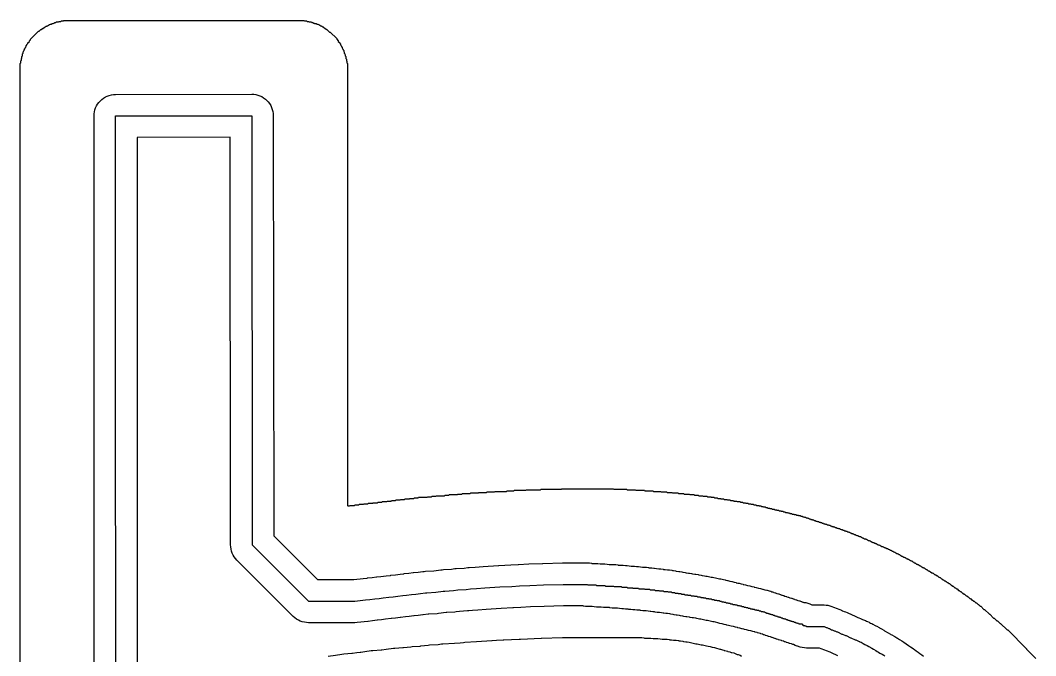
# Model space of a CAD drawing. Header units: millimetres. Extents: x 0 to 1800, y 0 to 406.
# Drawn here: x 799 to 987.4, y 285.4 to 403.3 of the extents above; entities that cross this region are included whole.
import ezdxf

# ---------------------------------------------------------------- set-up
doc = ezdxf.new("R2010")
doc.units = ezdxf.units.MM
for name, color, linetype in [('CENTERLINE', 1, 'Continuous'), ('GROOVE_8MM', 3, 'Continuous'), ('OUTLINE', 7, 'Continuous')]:
    doc.layers.add(name, color=color, linetype=linetype)

msp = doc.modelspace()

# ---------------------------------------------------------------- linework, layer by layer
at = {"layer": 'CENTERLINE'}
for points in [[(816.68, 385.55), (841.94, 385.61), (842.03, 305.97), (852.48, 295.53), (861.08, 295.53), (863.07, 295.75), (863.87, 295.85), (864.77, 295.95), (865.57, 296.05), (866.35, 296.14), (867.37, 296.25), (868.17, 296.35), (869.07, 296.45), (869.99, 296.57), (870.67, 296.65), (871.57, 296.75), (872.37, 296.85), (873.27, 296.95), (874.19, 297.07), (874.42, 297.09), (876.12, 297.19), (877.49, 297.37), (877.75, 297.4), (879.35, 297.5), (880.15, 297.6), (881.75, 297.7), (882.55, 297.8), (883.64, 297.87), (885.18, 297.97), (887.99, 298.16), (890.23, 298.26), (891.63, 298.36), (893.53, 298.44), (896.05, 298.54), (899.72, 298.63), (901.75, 298.65), (901.78, 298.63), (904.18, 298.63), (904.28, 298.53), (905.78, 298.53), (905.88, 298.43), (907.48, 298.43), (907.58, 298.33), (909.08, 298.33), (909.18, 298.23), (910.48, 298.23), (910.58, 298.13), (911.58, 298.13), (911.68, 298.03), (912.58, 298.03), (912.68, 297.93), (913.68, 297.93), (913.78, 297.83), (914.78, 297.83), (914.88, 297.73), (915.78, 297.73), (915.88, 297.63), (916.68, 297.63), (916.78, 297.53), (917.48, 297.53), (917.58, 297.43), (918.28, 297.43), (918.38, 297.33), (919.08, 297.33), (919.18, 297.23), (919.78, 297.23), (919.88, 297.13), (920.38, 297.13), (920.48, 297.03), (920.98, 297.03), (921.08, 296.93), (921.58, 296.93), (921.68, 296.83), (922.18, 296.83), (922.28, 296.73), (922.78, 296.73), (922.88, 296.63), (923.38, 296.63), (923.48, 296.53), (923.98, 296.53), (924.08, 296.43), (924.58, 296.43), (924.68, 296.33), (925.18, 296.33), (925.28, 296.23), (925.68, 296.23), (925.78, 296.13), (926.18, 296.13), (926.28, 296.03), (926.68, 296.03), (926.78, 295.93), (927.18, 295.93), (927.28, 295.83), (927.68, 295.83), (927.78, 295.73), (928.18, 295.73), (928.28, 295.63), (928.68, 295.63), (928.78, 295.53), (929.08, 295.53), (929.18, 295.43), (929.48, 295.43), (929.58, 295.33), (929.88, 295.33), (929.98, 295.23), (930.28, 295.23), (930.38, 295.13), (930.68, 295.13), (930.78, 295.03), (931.08, 295.03), (931.18, 294.93), (931.58, 294.93), (931.68, 294.83), (931.98, 294.83), (932.08, 294.73), (932.38, 294.73), (932.48, 294.63), (932.78, 294.63), (932.88, 294.53), (933.18, 294.53), (933.28, 294.43), (933.58, 294.43), (933.68, 294.33), (933.98, 294.33), (934.08, 294.23), (934.38, 294.23), (934.48, 294.13), (934.78, 294.13), (934.88, 294.03), (935.18, 294.03), (935.28, 293.93), (935.58, 293.93), (935.68, 293.83), (935.98, 293.83), (936.08, 293.73), (936.38, 293.73), (936.48, 293.63), (936.78, 293.63), (936.88, 293.53), (937.08, 293.53), (937.18, 293.43), (937.38, 293.43), (937.48, 293.33), (937.68, 293.33), (937.78, 293.23), (937.98, 293.23), (938.08, 293.13), (938.28, 293.13), (938.38, 293.03), (938.58, 293.03), (938.68, 292.93), (938.88, 292.93), (938.98, 292.83), (939.18, 292.83), (939.28, 292.73), (939.48, 292.73), (939.58, 292.63), (939.78, 292.63), (939.88, 292.53), (940.08, 292.53), (940.18, 292.43), (940.38, 292.43), (940.48, 292.33), (940.68, 292.33), (940.78, 292.23), (940.98, 292.23), (941.08, 292.13), (941.28, 292.13), (941.38, 292.03), (941.58, 292.03), (941.68, 291.93), (941.88, 291.93), (941.98, 291.83), (942.18, 291.83), (942.28, 291.73), (942.48, 291.73), (942.58, 291.63), (942.78, 291.63), (942.88, 291.53), (943.08, 291.53), (943.18, 291.43), (943.38, 291.43), (943.48, 291.33), (943.98, 291.33), (944.28, 291.03), (944.48, 291.03), (944.58, 290.93), (944.78, 290.93), (944.88, 290.83), (948.13, 290.83), (948.53, 290.63), (948.63, 290.63), (949.03, 290.43), (949.13, 290.43), (949.53, 290.23), (949.63, 290.23), (950.03, 290.03), (950.13, 290.03), (950.53, 289.83), (950.63, 289.83), (951.43, 289.43), (951.53, 289.43), (952.13, 289.13), (952.23, 289.13), (953.03, 288.73), (953.13, 288.73), (953.93, 288.33), (954.03, 288.33), (954.63, 288.03), (954.73, 288.03), (954.8, 288), (955, 287.9), (955.2, 287.8), (955.4, 287.7), (955.41, 287.69), (955.71, 287.49), (956.11, 287.29), (956.41, 287.09), (957.01, 286.79), (957.31, 286.59), (957.71, 286.39), (958.01, 286.19), (958.21, 286.09), (958.51, 285.89), (958.91, 285.69), (959.21, 285.49), (959.41, 285.39)], [(816.77, 81.48), (816.68, 385.55)]]:
    msp.add_lwpolyline(points, dxfattribs=at)
at = {"layer": 'GROOVE_8MM'}
for points in [[(812.77, 81.48), (812.68, 385.55), (812.7, 385.94), (812.76, 386.33), (812.85, 386.71), (812.98, 387.08), (812.98, 387.08), (813.15, 387.43), (813.35, 387.77), (813.58, 388.08), (813.85, 388.38), (814.14, 388.64), (814.45, 388.87), (814.79, 389.08), (815.14, 389.24), (815.51, 389.38), (815.89, 389.47), (816.28, 389.53), (816.67, 389.55), (841.93, 389.61), (842.32, 389.59), (842.71, 389.53), (843.09, 389.44), (843.46, 389.31), (843.81, 389.14), (844.15, 388.94), (844.47, 388.7), (844.76, 388.44), (845.02, 388.15), (845.26, 387.84), (845.46, 387.5), (845.63, 387.14), (845.76, 386.77), (845.86, 386.39), (845.92, 386), (845.94, 385.61), (846.03, 307.63), (854.14, 299.53), (860.86, 299.53), (862.6, 299.72), (863.38, 299.82), (863.43, 299.83), (864.3, 299.92), (865.08, 300.02), (865.13, 300.03), (865.91, 300.11), (866.9, 300.22), (867.68, 300.32), (867.73, 300.33), (868.6, 300.42), (869.5, 300.53), (870.18, 300.62), (870.23, 300.63), (871.1, 300.72), (871.88, 300.82), (871.93, 300.83), (872.8, 300.92), (873.7, 301.03), (873.92, 301.06), (874.18, 301.09), (875.75, 301.18), (877, 301.33), (877.25, 301.37), (877.5, 301.39), (878.98, 301.48), (879.65, 301.57), (879.9, 301.59), (881.38, 301.68), (882.05, 301.77), (882.3, 301.79), (883.38, 301.86), (884.91, 301.96), (887.72, 302.15), (887.81, 302.15), (890, 302.25), (891.35, 302.35), (891.45, 302.35), (893.35, 302.44), (893.38, 302.44), (895.91, 302.53), (895.95, 302.54), (899.62, 302.63), (899.68, 302.63), (901.71, 302.65), (901.79, 302.65), (904.22, 302.63), (904.6, 302.61), (904.99, 302.55), (905.05, 302.53), (905.78, 302.53), (906.17, 302.51), (906.56, 302.45), (906.65, 302.43), (907.48, 302.43), (907.87, 302.41), (908.26, 302.35), (908.35, 302.33), (909.08, 302.33), (909.47, 302.31), (909.86, 302.25), (909.95, 302.23), (910.48, 302.23), (910.87, 302.21), (911.26, 302.15), (911.35, 302.13), (911.58, 302.13), (911.97, 302.11), (912.36, 302.05), (912.45, 302.03), (912.58, 302.03), (912.97, 302.01), (913.36, 301.95), (913.45, 301.93), (913.68, 301.93), (914.07, 301.91), (914.46, 301.85), (914.55, 301.83), (914.78, 301.83), (915.17, 301.81), (915.56, 301.75), (915.65, 301.73), (915.78, 301.73), (916.17, 301.71), (916.56, 301.65), (916.65, 301.63), (916.68, 301.63), (917.07, 301.61), (917.46, 301.55), (917.57, 301.52), (917.87, 301.51), (918.26, 301.45), (918.37, 301.42), (918.67, 301.41), (919.06, 301.35), (919.17, 301.32), (919.47, 301.31), (919.86, 301.25), (919.99, 301.22), (920.17, 301.21), (920.56, 301.15), (920.72, 301.11), (920.77, 301.11), (921.16, 301.05), (921.32, 301.01), (921.37, 301.01), (921.76, 300.95), (921.92, 300.91), (921.97, 300.91), (922.36, 300.85), (922.52, 300.81), (922.57, 300.81), (922.96, 300.75), (923.12, 300.71), (923.17, 300.71), (923.56, 300.65), (923.72, 300.61), (923.77, 300.61), (924.16, 300.55), (924.32, 300.51), (924.37, 300.51), (924.76, 300.45), (924.92, 300.41), (924.97, 300.41), (925.36, 300.35), (925.52, 300.31), (925.57, 300.31), (925.96, 300.25), (926.21, 300.19), (926.46, 300.15), (926.71, 300.09), (926.96, 300.05), (927.21, 299.99), (927.46, 299.95), (927.71, 299.89), (927.96, 299.85), (928.21, 299.79), (928.46, 299.75), (928.71, 299.69), (928.96, 299.65), (929.21, 299.59), (929.46, 299.55), (929.84, 299.46), (929.85, 299.45), (929.86, 299.45), (930.24, 299.36), (930.25, 299.35), (930.26, 299.35), (930.64, 299.26), (930.65, 299.25), (930.66, 299.25), (931.04, 299.16), (931.05, 299.15), (931.06, 299.15), (931.44, 299.06), (931.45, 299.05), (931.46, 299.05), (931.84, 298.96), (931.85, 298.95), (931.86, 298.95), (932.11, 298.89), (932.36, 298.85), (932.74, 298.76), (932.75, 298.75), (932.76, 298.75), (933.14, 298.66), (933.15, 298.65), (933.16, 298.65), (933.54, 298.56), (933.55, 298.55), (933.56, 298.55), (933.94, 298.46), (933.95, 298.45), (933.96, 298.45), (934.34, 298.36), (934.35, 298.35), (934.36, 298.35), (934.74, 298.26), (934.75, 298.25), (934.76, 298.25), (935.14, 298.16), (935.15, 298.15), (935.16, 298.15), (935.54, 298.06), (935.55, 298.05), (935.56, 298.05), (935.94, 297.96), (935.95, 297.95), (935.96, 297.95), (936.34, 297.86), (936.35, 297.85), (936.36, 297.85), (936.74, 297.76), (936.75, 297.75), (936.76, 297.75), (937.14, 297.66), (937.15, 297.65), (937.16, 297.65), (937.54, 297.56), (937.55, 297.55), (937.56, 297.55), (937.94, 297.46), (938.17, 297.37), (938.24, 297.36), (938.47, 297.27), (938.54, 297.26), (938.77, 297.17), (938.84, 297.16), (939.07, 297.07), (939.14, 297.06), (939.37, 296.97), (939.44, 296.96), (939.67, 296.87), (939.74, 296.86), (939.97, 296.77), (940.04, 296.76), (940.27, 296.67), (940.34, 296.66), (940.57, 296.57), (940.64, 296.56), (940.87, 296.47), (940.94, 296.46), (941.17, 296.37), (941.24, 296.36), (941.47, 296.27), (941.54, 296.26), (941.77, 296.17), (941.84, 296.16), (942.07, 296.07), (942.14, 296.06), (942.37, 295.97), (942.44, 295.96), (942.67, 295.87), (942.74, 295.86), (942.97, 295.77), (943.04, 295.76), (943.27, 295.67), (943.34, 295.66), (943.57, 295.57), (943.64, 295.56), (943.87, 295.47), (943.94, 295.46), (944.17, 295.37), (944.24, 295.36), (944.37, 295.31), (944.76, 295.25), (945.14, 295.16), (945.51, 295.02), (945.86, 294.86), (945.91, 294.83), (948.13, 294.83), (948.5, 294.81), (948.86, 294.76), (949.23, 294.68), (949.58, 294.56), (949.87, 294.43), (950.08, 294.36), (950.37, 294.23), (950.58, 294.16), (950.87, 294.03), (951.08, 293.96), (951.37, 293.83), (951.58, 293.76), (951.87, 293.63), (952.08, 293.56), (952.42, 293.41), (952.79, 293.22), (952.98, 293.16), (953.32, 293.01), (953.49, 292.92), (953.68, 292.86), (954.02, 292.71), (954.39, 292.52), (954.58, 292.46), (954.92, 292.31), (955.29, 292.12), (955.48, 292.06), (955.82, 291.91), (955.99, 291.82), (956.18, 291.76), (956.52, 291.61), (956.58, 291.57), (956.78, 291.47), (956.98, 291.37), (957.18, 291.27), (957.2, 291.27), (957.63, 291.02), (957.72, 290.95), (957.9, 290.87), (958.33, 290.62), (958.42, 290.55), (958.8, 290.37), (959.23, 290.12), (959.32, 290.05), (959.5, 289.97), (959.93, 289.72), (960.04, 289.64), (960.43, 289.42), (960.52, 289.35), (960.7, 289.27), (961.13, 289.02), (961.24, 288.94), (961.63, 288.72), (961.74, 288.64), (962.13, 288.42), (962.54, 288.14), (962.93, 287.92), (963.83, 287.32), (963.83, 287.32), (964.01, 287.2), (964.19, 287.07), (964.5, 286.84), (964.71, 286.7), (964.89, 286.57), (965.2, 286.34), (965.41, 286.2), (965.59, 286.07), (965.9, 285.84), (966.11, 285.7), (966.29, 285.57), (966.6, 285.34)], [(950.68, 285.4), (950.34, 285.55), (950.17, 285.64), (949.98, 285.7), (949.64, 285.85), (949.27, 286.04), (949.08, 286.1), (948.78, 286.23), (948.58, 286.3), (948.28, 286.43), (948.08, 286.5), (947.78, 286.63), (947.58, 286.7), (947.29, 286.83), (944.88, 286.83), (944.49, 286.85), (944.1, 286.91), (943.72, 287), (943.49, 287.08), (943.42, 287.1), (943.19, 287.18), (943.12, 287.2), (942.75, 287.33), (942.48, 287.46), (942.32, 287.5), (942.09, 287.58), (942.02, 287.6), (941.79, 287.68), (941.72, 287.7), (941.49, 287.78), (941.42, 287.8), (941.19, 287.88), (941.12, 287.9), (940.89, 287.98), (940.82, 288), (940.59, 288.08), (940.52, 288.1), (940.29, 288.18), (940.22, 288.2), (939.99, 288.28), (939.92, 288.3), (939.69, 288.38), (939.62, 288.4), (939.39, 288.48), (939.32, 288.5), (939.09, 288.58), (939.02, 288.6), (938.79, 288.68), (938.72, 288.7), (938.49, 288.78), (938.42, 288.8), (938.19, 288.88), (938.12, 288.9), (937.89, 288.98), (937.82, 289), (937.59, 289.08), (937.52, 289.1), (937.29, 289.18), (937.22, 289.2), (936.99, 289.28), (936.92, 289.3), (936.69, 289.38), (936.62, 289.4), (936.39, 289.48), (936.32, 289.5), (936.09, 289.58), (936.02, 289.6), (935.79, 289.68), (935.72, 289.7), (935.71, 289.7), (935.7, 289.71), (935.32, 289.8), (935.31, 289.8), (935.3, 289.81), (934.92, 289.9), (934.91, 289.9), (934.9, 289.91), (934.52, 290), (934.51, 290), (934.5, 290.01), (934.12, 290.1), (934.11, 290.1), (934.1, 290.11), (933.72, 290.2), (933.71, 290.2), (933.7, 290.21), (933.32, 290.3), (933.31, 290.3), (933.3, 290.31), (932.92, 290.4), (932.91, 290.4), (932.9, 290.41), (932.52, 290.5), (932.51, 290.5), (932.5, 290.51), (932.12, 290.6), (932.11, 290.6), (932.1, 290.61), (931.72, 290.7), (931.71, 290.7), (931.7, 290.71), (931.32, 290.8), (931.31, 290.8), (931.3, 290.81), (930.92, 290.9), (930.91, 290.9), (930.9, 290.91), (930.65, 290.97), (930.4, 291.01), (930.02, 291.1), (930.01, 291.1), (930, 291.11), (929.62, 291.2), (929.61, 291.2), (929.6, 291.21), (929.22, 291.3), (929.21, 291.3), (929.2, 291.31), (928.82, 291.4), (928.81, 291.4), (928.8, 291.41), (928.42, 291.5), (928.41, 291.5), (928.4, 291.51), (928.02, 291.6), (928.01, 291.6), (928, 291.61), (927.75, 291.67), (927.5, 291.71), (927.25, 291.77), (927, 291.81), (926.75, 291.87), (926.5, 291.91), (926.25, 291.97), (926, 292.01), (925.75, 292.07), (925.5, 292.11), (925.25, 292.17), (925, 292.21), (924.75, 292.27), (924.5, 292.31), (924.34, 292.35), (924.29, 292.35), (923.9, 292.41), (923.74, 292.45), (923.69, 292.45), (923.3, 292.51), (923.14, 292.55), (923.09, 292.55), (922.7, 292.61), (922.54, 292.65), (922.49, 292.65), (922.1, 292.71), (921.94, 292.75), (921.89, 292.75), (921.5, 292.81), (921.34, 292.85), (921.29, 292.85), (920.9, 292.91), (920.74, 292.95), (920.69, 292.95), (920.3, 293.01), (920.14, 293.05), (920.09, 293.05), (919.7, 293.11), (919.54, 293.15), (919.49, 293.15), (919.1, 293.21), (918.96, 293.24), (918.79, 293.25), (918.4, 293.31), (918.29, 293.33), (917.99, 293.35), (917.6, 293.41), (917.49, 293.43), (917.19, 293.45), (916.8, 293.51), (916.69, 293.53), (916.39, 293.55), (916, 293.61), (915.91, 293.63), (915.88, 293.63), (915.49, 293.65), (915.1, 293.71), (915.01, 293.73), (914.88, 293.73), (914.49, 293.75), (914.1, 293.81), (914.01, 293.83), (913.78, 293.83), (913.39, 293.85), (913, 293.91), (912.91, 293.93), (912.68, 293.93), (912.29, 293.95), (911.9, 294.01), (911.81, 294.03), (911.68, 294.03), (911.29, 294.05), (910.9, 294.11), (910.81, 294.13), (910.58, 294.13), (910.19, 294.15), (909.8, 294.21), (909.71, 294.23), (909.18, 294.23), (908.79, 294.25), (908.4, 294.31), (908.31, 294.33), (907.58, 294.33), (907.19, 294.35), (906.8, 294.41), (906.71, 294.43), (905.88, 294.43), (905.49, 294.45), (905.1, 294.51), (905.01, 294.53), (904.28, 294.53), (903.89, 294.55), (903.5, 294.61), (903.41, 294.63), (901.78, 294.63), (901.39, 294.65), (901.38, 294.65), (899.79, 294.63), (896.18, 294.54), (893.69, 294.45), (891.86, 294.36), (890.52, 294.27), (890.41, 294.26), (888.21, 294.16), (885.44, 293.98), (883.91, 293.87), (883.89, 293.87), (882.92, 293.81), (882.25, 293.73), (882, 293.71), (880.52, 293.61), (879.85, 293.53), (879.6, 293.51), (878.12, 293.41), (877.99, 293.4), (876.61, 293.22), (876.35, 293.2), (874.78, 293.11), (874.69, 293.1), (873.77, 292.98), (873.71, 292.98), (872.84, 292.88), (872.07, 292.78), (872.01, 292.78), (871.14, 292.68), (870.49, 292.6), (869.57, 292.48), (869.51, 292.48), (868.64, 292.38), (867.87, 292.28), (867.81, 292.28), (866.79, 292.16), (866.04, 292.08), (865.27, 291.98), (865.21, 291.98), (864.34, 291.88), (863.57, 291.78), (863.51, 291.78), (861.52, 291.55), (861.08, 291.53), (852.48, 291.53), (852.09, 291.55), (851.7, 291.61), (851.32, 291.7), (850.95, 291.83), (850.59, 292), (850.26, 292.2), (849.94, 292.44), (849.65, 292.7), (839.2, 303.15), (838.94, 303.44), (838.71, 303.75), (838.51, 304.09), (838.34, 304.44), (838.21, 304.81), (838.11, 305.19), (838.05, 305.58), (838.03, 305.97), (837.94, 381.6), (820.68, 381.56), (820.77, 84.68)], [(856.13, 285.33), (857.49, 285.53), (858.66, 285.72), (859.03, 285.77), (860.49, 285.87), (860.59, 285.88), (860.66, 285.89), (861.42, 285.99), (862.09, 286.08), (862.16, 286.09), (862.92, 286.19), (864.09, 286.36), (864.39, 286.39), (865.93, 286.49), (866.11, 286.51), (866.91, 286.61), (868.25, 286.78), (868.5, 286.8), (869.98, 286.9), (870.11, 286.91), (871.45, 287.08), (871.7, 287.1), (873.18, 287.2), (873.31, 287.21), (874.69, 287.39), (874.95, 287.41), (876.52, 287.5), (877.15, 287.58), (877.4, 287.6), (879.58, 287.74), (879.59, 287.74), (880.62, 287.8), (881.25, 287.88), (881.5, 287.9), (883.64, 288.04), (886.47, 288.23), (886.54, 288.23), (887.33, 288.27), (888.62, 288.35), (888.69, 288.35), (891.54, 288.48), (891.72, 288.48), (891.78, 288.48), (895.64, 288.66), (895.71, 288.67), (899.63, 288.78), (899.75, 288.78), (913.92, 288.78), (914.31, 288.76), (914.7, 288.7), (914.79, 288.68), (915.62, 288.68), (916.01, 288.66), (916.4, 288.6), (916.49, 288.58), (917.32, 288.58), (917.71, 288.56), (918.1, 288.5), (918.19, 288.48), (918.62, 288.48), (919.01, 288.46), (919.4, 288.4), (919.51, 288.38), (919.81, 288.36), (920.2, 288.3), (920.29, 288.28), (920.32, 288.28), (920.71, 288.26), (921.1, 288.2), (921.21, 288.18), (921.51, 288.16), (921.9, 288.1), (922.06, 288.06), (922.11, 288.06), (922.5, 288), (922.66, 287.96), (922.71, 287.96), (923.1, 287.9), (923.35, 287.84), (923.6, 287.8), (923.85, 287.74), (924.1, 287.7), (924.35, 287.64), (924.6, 287.6), (924.85, 287.54), (925.1, 287.5), (925.35, 287.44), (925.6, 287.4), (925.85, 287.34), (926.1, 287.3), (926.35, 287.24), (926.6, 287.2), (926.98, 287.11), (926.99, 287.11), (927, 287.1), (927.38, 287.01), (927.39, 287.01), (927.4, 287), (927.78, 286.91), (927.79, 286.91), (927.8, 286.9), (928.18, 286.81), (928.19, 286.81), (928.2, 286.8), (928.58, 286.71), (928.81, 286.63), (928.88, 286.61), (928.89, 286.61), (928.9, 286.6), (929.28, 286.51), (929.51, 286.43), (929.58, 286.41), (929.59, 286.41), (929.6, 286.4), (929.98, 286.31), (930.21, 286.23), (930.28, 286.21), (930.29, 286.21), (930.3, 286.2), (930.68, 286.11), (930.91, 286.03), (930.98, 286.01), (930.99, 286.01), (931, 286), (931.38, 285.91), (931.75, 285.78), (932.02, 285.65), (932.18, 285.61), (932.55, 285.48), (932.82, 285.35)]]:
    msp.add_lwpolyline(points, dxfattribs=at)
at = {"layer": 'OUTLINE'}
msp.add_lwpolyline([(799, 74), (799, 395.3), (799.1, 395.4), (799.1, 395.8), (799.2, 395.9), (799.2, 396.2), (799.3, 396.3), (799.3, 396.6), (799.4, 396.7), (799.4, 397.1), (799.5, 397.2), (799.5, 397.4), (799.6, 397.5), (799.6, 397.6), (799.7, 397.7), (799.7, 397.8), (799.8, 397.9), (799.8, 398), (799.9, 398.1), (799.9, 398.2), (800, 398.3), (800, 398.4), (800.1, 398.5), (800.1, 398.6), (800.2, 398.7), (800.2, 398.8), (800.4, 399), (800.4, 399.1), (800.7, 399.4), (800.7, 399.5), (800.9, 399.7), (800.9, 399.8), (802.4, 401.3), (802.5, 401.3), (802.8, 401.6), (802.9, 401.6), (803.1, 401.8), (803.2, 401.8), (803.4, 402), (803.5, 402), (803.6, 402.1), (803.7, 402.1), (803.8, 402.2), (803.9, 402.2), (804, 402.3), (804.1, 402.3), (804.2, 402.4), (804.3, 402.4), (804.4, 402.5), (804.5, 402.5), (804.6, 402.6), (804.8, 402.6), (804.9, 402.7), (805.1, 402.7), (805.2, 402.8), (805.3, 402.8), (805.4, 402.9), (805.6, 402.9), (805.7, 403), (806.1, 403), (806.2, 403.1), (806.5, 403.1), (806.6, 403.2), (807, 403.2), (807.1, 403.3), (851.6, 403.3), (851.7, 403.2), (852.1, 403.2), (852.1, 403.2), (852.2, 403.1), (852.5, 403.1), (852.6, 403), (853, 403), (853.1, 402.9), (853.3, 402.9), (853.4, 402.8), (853.5, 402.8), (853.6, 402.7), (853.9, 402.7), (854, 402.6), (854.2, 402.6), (854.3, 402.5), (854.4, 402.5), (854.5, 402.4), (854.6, 402.4), (854.7, 402.3), (854.8, 402.3), (854.9, 402.2), (855, 402.2), (855.1, 402.1), (855.2, 402.1), (855.6, 401.7), (855.7, 401.7), (855.8, 401.6), (855.9, 401.6), (856.4, 401.1), (856.5, 401.1), (857.7, 399.9), (857.7, 399.8), (858, 399.5), (858, 399.4), (858.2, 399.2), (858.2, 399.1), (858.4, 398.9), (858.4, 398.8), (858.5, 398.7), (858.5, 398.6), (858.6, 398.5), (858.6, 398.4), (858.7, 398.3), (858.7, 398.2), (858.8, 398.1), (858.8, 398), (858.9, 397.9), (858.9, 397.8), (859, 397.7), (859, 397.5), (859.1, 397.4), (859.1, 397.2), (859.2, 397.1), (859.2, 397), (859.3, 396.9), (859.3, 396.7), (859.4, 396.6), (859.4, 396.2), (859.5, 396.1), (859.5, 395.8), (859.6, 395.7), (859.6, 395.4), (859.7, 395.3), (859.7, 313.3), (859.8, 313.2), (860.1, 313.2), (860.2, 313.3), (861, 313.3), (861.1, 313.4), (861.8, 313.4), (861.9, 313.5), (862.7, 313.5), (862.8, 313.6), (863.5, 313.6), (863.6, 313.7), (864.4, 313.7), (864.5, 313.8), (865.3, 313.8), (865.4, 313.9), (866.1, 313.9), (866.2, 314), (867, 314), (867.1, 314.1), (867.8, 314.1), (867.9, 314.2), (868.6, 314.2), (868.7, 314.3), (869.5, 314.3), (869.6, 314.4), (870.3, 314.4), (870.4, 314.5), (871.2, 314.5), (871.3, 314.6), (872, 314.6), (872.1, 314.7), (872.8, 314.7), (872.9, 314.8), (874.5, 314.8), (874.6, 314.9), (875.3, 314.9), (875.4, 315), (876.1, 315), (876.2, 315.1), (877.7, 315.1), (877.8, 315.2), (878.5, 315.2), (878.6, 315.3), (880.1, 315.3), (880.2, 315.4), (880.9, 315.4), (881, 315.5), (882.5, 315.5), (882.6, 315.6), (884, 315.6), (884.1, 315.7), (885.5, 315.7), (885.6, 315.8), (887, 315.8), (887.1, 315.9), (889.2, 315.9), (889.3, 316), (890.6, 316), (890.7, 316.1), (892.8, 316.1), (892.9, 316.2), (895.5, 316.2), (895.6, 316.3), (899.4, 316.3), (899.5, 316.4), (909, 316.4), (909.1, 316.3), (911.5, 316.3), (911.6, 316.2), (913.1, 316.2), (913.2, 316.1), (914.8, 316.1), (914.9, 316), (916.4, 316), (916.5, 315.9), (917.8, 315.9), (917.9, 315.8), (918.9, 315.8), (919, 315.7), (919.9, 315.7), (920, 315.6), (921, 315.6), (921.1, 315.5), (922.1, 315.5), (922.2, 315.4), (923.1, 315.4), (923.2, 315.3), (924, 315.3), (924.1, 315.2), (924.8, 315.2), (924.9, 315.1), (925.6, 315.1), (925.7, 315), (926.4, 315), (926.5, 314.9), (927.1, 314.9), (927.2, 314.8), (927.7, 314.8), (927.8, 314.7), (928.3, 314.7), (928.4, 314.6), (928.9, 314.6), (929, 314.5), (929.5, 314.5), (929.6, 314.4), (930.1, 314.4), (930.2, 314.3), (930.7, 314.3), (930.8, 314.2), (931.3, 314.2), (931.4, 314.1), (931.9, 314.1), (932, 314), (932.5, 314), (932.6, 313.9), (933, 313.9), (933.1, 313.8), (933.5, 313.8), (933.6, 313.7), (934, 313.7), (934.1, 313.6), (934.5, 313.6), (934.6, 313.5), (935, 313.5), (935.1, 313.4), (935.5, 313.4), (935.6, 313.3), (936, 313.3), (936.1, 313.2), (936.4, 313.2), (936.5, 313.1), (936.8, 313.1), (936.9, 313), (937.2, 313), (937.3, 312.9), (937.6, 312.9), (937.7, 312.8), (938, 312.8), (938.1, 312.7), (938.4, 312.7), (938.5, 312.6), (938.9, 312.6), (939, 312.5), (939.3, 312.5), (939.4, 312.4), (939.7, 312.4), (939.8, 312.3), (940.1, 312.3), (940.2, 312.2), (940.5, 312.2), (940.6, 312.1), (940.9, 312.1), (941, 312), (941.3, 312), (941.4, 311.9), (941.7, 311.9), (941.8, 311.8), (942.1, 311.8), (942.2, 311.7), (942.5, 311.7), (942.6, 311.6), (942.9, 311.6), (943, 311.5), (943.3, 311.5), (943.4, 311.4), (943.7, 311.4), (943.8, 311.3), (944.1, 311.3), (944.2, 311.2), (944.4, 311.2), (944.5, 311.1), (944.7, 311.1), (944.8, 311), (945, 311), (945.1, 310.9), (945.3, 310.9), (945.4, 310.8), (945.6, 310.8), (945.7, 310.7), (945.9, 310.7), (946, 310.6), (946.2, 310.6), (946.3, 310.5), (946.5, 310.5), (946.6, 310.4), (946.8, 310.4), (946.9, 310.3), (947.1, 310.3), (947.2, 310.2), (947.4, 310.2), (947.5, 310.1), (947.7, 310.1), (947.8, 310), (948, 310), (948.1, 309.9), (948.3, 309.9), (948.4, 309.8), (948.6, 309.8), (948.7, 309.7), (948.9, 309.7), (949, 309.6), (949.2, 309.6), (949.3, 309.5), (949.5, 309.5), (949.6, 309.4), (949.8, 309.4), (949.9, 309.3), (950.1, 309.3), (950.2, 309.2), (950.4, 309.2), (950.5, 309.1), (950.7, 309.1), (950.8, 309), (951, 309), (951.1, 308.9), (951.2, 308.9), (951.3, 308.8), (951.5, 308.8), (951.6, 308.7), (951.8, 308.7), (951.9, 308.6), (952.1, 308.6), (952.2, 308.5), (952.4, 308.5), (952.5, 308.4), (952.6, 308.4), (952.7, 308.3), (952.9, 308.3), (953, 308.2), (953.1, 308.2), (953.2, 308.1), (953.4, 308.1), (953.5, 308), (953.6, 308), (953.7, 307.9), (953.9, 307.9), (954, 307.8), (954.1, 307.8), (954.2, 307.7), (954.4, 307.7), (954.5, 307.6), (954.6, 307.6), (954.7, 307.5), (954.9, 307.5), (955, 307.4), (955.1, 307.4), (955.2, 307.3), (955.3, 307.3), (955.4, 307.2), (955.5, 307.2), (955.6, 307.1), (955.8, 307.1), (955.9, 307), (956, 307), (956.1, 306.9), (956.2, 306.9), (956.3, 306.8), (956.5, 306.8), (956.6, 306.7), (956.7, 306.7), (956.8, 306.6), (956.9, 306.6), (957, 306.5), (957.1, 306.5), (957.2, 306.4), (957.4, 306.4), (957.5, 306.3), (957.6, 306.3), (957.7, 306.2), (957.8, 306.2), (957.9, 306.1), (958, 306.1), (958.1, 306), (958.3, 306), (958.4, 305.9), (958.5, 305.9), (958.6, 305.8), (958.7, 305.8), (958.8, 305.7), (959, 305.7), (959.1, 305.6), (959.2, 305.6), (959.3, 305.5), (959.4, 305.5), (959.5, 305.4), (959.6, 305.4), (959.7, 305.3), (959.9, 305.3), (960, 305.2), (960.1, 305.2), (960.2, 305.1), (960.3, 305.1), (960.4, 305), (960.5, 305), (960.6, 304.9), (960.7, 304.9), (960.8, 304.8), (960.9, 304.8), (961, 304.7), (961.1, 304.7), (961.2, 304.6), (961.3, 304.6), (961.4, 304.5), (961.5, 304.5), (961.6, 304.4), (961.7, 304.4), (961.8, 304.3), (961.9, 304.3), (962, 304.2), (962.1, 304.2), (962.3, 304), (962.4, 304), (962.5, 303.9), (962.6, 303.9), (962.7, 303.8), (962.8, 303.8), (962.9, 303.7), (963, 303.7), (963.1, 303.6), (963.2, 303.6), (963.3, 303.5), (963.4, 303.5), (963.5, 303.4), (963.6, 303.4), (963.7, 303.3), (963.8, 303.3), (963.9, 303.2), (964, 303.2), (964.1, 303.1), (964.2, 303.1), (964.3, 303), (964.4, 303), (964.6, 302.8), (964.7, 302.8), (964.8, 302.7), (964.9, 302.7), (965, 302.6), (965.1, 302.6), (965.3, 302.4), (965.4, 302.4), (965.5, 302.3), (965.6, 302.3), (965.7, 302.2), (965.8, 302.2), (965.9, 302.1), (966, 302.1), (966.2, 301.9), (966.3, 301.9), (966.4, 301.8), (966.5, 301.8), (966.6, 301.7), (966.7, 301.7), (966.9, 301.5), (967, 301.5), (967.1, 301.4), (967.2, 301.4), (967.4, 301.2), (967.5, 301.2), (967.6, 301.1), (967.7, 301.1), (967.8, 301), (967.9, 301), (968.1, 300.8), (968.2, 300.8), (968.3, 300.7), (968.4, 300.7), (968.6, 300.5), (968.7, 300.5), (968.8, 300.4), (968.9, 300.4), (969.1, 300.2), (969.2, 300.2), (969.4, 300), (969.5, 300), (969.6, 299.9), (969.7, 299.9), (969.9, 299.7), (970, 299.7), (970.2, 299.5), (970.3, 299.5), (970.5, 299.3), (970.6, 299.3), (970.7, 299.2), (970.8, 299.2), (971, 299), (971.1, 299), (971.3, 298.8), (971.4, 298.8), (971.7, 298.5), (971.8, 298.5), (972, 298.3), (972.1, 298.3), (972.4, 298), (972.5, 298), (972.7, 297.8), (972.8, 297.8), (973.1, 297.5), (973.2, 297.5), (973.4, 297.3), (973.5, 297.3), (973.8, 297), (973.9, 297), (974.1, 296.8), (974.2, 296.8), (974.5, 296.5), (974.6, 296.5), (974.8, 296.3), (974.9, 296.3), (975.2, 296), (975.3, 296), (975.5, 295.8), (975.6, 295.8), (975.9, 295.5), (976, 295.5), (976.3, 295.2), (976.4, 295.2), (976.7, 294.9), (976.8, 294.9), (977.1, 294.6), (977.2, 294.6), (977.8, 294), (977.9, 294), (978.8, 293.1), (978.9, 293.1), (979.6, 292.4), (979.7, 292.4), (980.2, 291.9), (980.3, 291.9), (980.8, 291.4), (980.9, 291.4), (982.1, 290.2), (982.2, 290.2), (985.7, 286.7), (985.7, 286.6), (987.4, 284.9)], dxfattribs=at)

doc.saveas('drawing.dxf')
